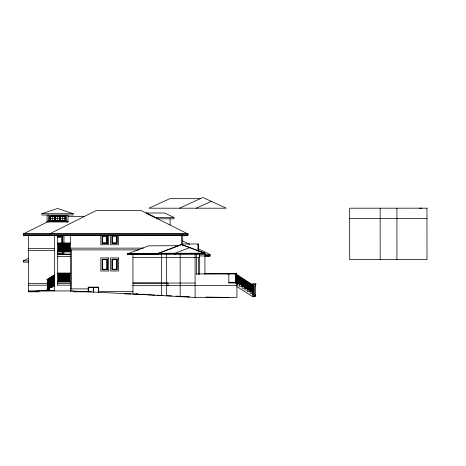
<?xml version="1.0" encoding="UTF-8"?>
<svg xmlns="http://www.w3.org/2000/svg" width="466" height="466" viewBox="0 0 466 466"><rect width="100%" height="100%" fill="white"/><g stroke="black" fill="none" stroke-linecap="round" stroke-linejoin="round"><path stroke-width="0.7" d="M197.968 251.273L197.968 244.405L198.365 244.405L198.37 251.273L198.365 243.968L182.689 243.974M127.696 254.64L127.696 253.329L127.696 254.64L210.131 254.634L210.131 255.956L204.906 255.991M252.846 285.105L252.589 284.942L252.659 285.908L252.933 285.006L236.309 274.159M252.683 284.843L252.898 284.982M236.163 275.15L253.032 285.885L253.032 285.361M252.933 285.006L252.589 285.204M61.407 246.229L62.496 244.772L61.407 243.322M54.668 274.678L46.833 279.571L47.066 279.944L54.784 275.115M49.431 235.272L49.431 233.967L96.462 210.416L140.878 210.416L187.915 233.967L187.915 235.272L23.3 235.272L23.3 233.967L48.307 221.449M28.537 262.16L23.312 262.16L23.312 260.855L28.537 258.24M47.019 221.449L67.989 221.408M179.468 208.203L202.873 197.485L226.284 208.203L148.986 208.203L169.781 198.685L200.264 198.685M196.233 208.203L211.261 201.324M179.561 245.419L181.536 244.662L204.988 253.329L204.988 254.64M174.942 254.64L174.942 253.329L189.971 247.522L181.53 244.405L158.178 253.329L127.806 253.76L148.532 245.838L178.903 245.669L158.178 253.591L127.806 253.76L158.178 254.64L158.178 253.329L175.018 253.236M41.853 213.702L57.534 208.471L73.209 213.69L73.209 215.001L41.858 215.012L41.853 213.702L73.209 213.69M28.525 235.202L28.548 291.815L38.998 290.941L72.498 290.93M28.548 290.93L54.673 290.673M168.313 253.51L175.542 253.469M184.95 253.411L198.37 253.329M174.942 253.329L204.912 253.166L189.895 247.615M175.018 253.498L176.76 253.487M198.522 253.364L204.988 253.329L198.37 250.749M236.92 286.578L252.788 296.696L255.432 296.696L255.432 284.656M227.542 273.886L228.847 273.88M68.083 216.632L84.049 216.632M154.392 217.564L173.987 217.558L173.987 218.81L157.764 218.816L145.998 212.997L164.76 212.985L173.987 217.558M50.136 218.507L54.493 218.507M55.367 218.507L59.718 218.507M60.592 218.502L64.943 218.502M349.675 218.408L426.973 218.391M47.019 221.234L67.989 221.193M67.984 215.001L67.989 221.967L47.083 221.979L47.083 215.007M23.3 233.967L187.915 233.967M57.248 236.017L62.823 236.017L62.828 253.207M57.58 236.344L62.496 236.344L62.502 253.207M57.271 237.433L61.407 237.433L61.413 251.366L57.271 251.372M57.708 242.99L70.337 242.984M57.708 243.427L70.337 243.421M197.357 244.405L197.986 244.405M70.337 248.157L143.4 248.128M64.023 248.32L70.337 248.314M28.531 248.658L54.662 248.652M70.337 249.898L139.235 249.869M64.023 250.061L70.337 250.056M28.531 250.399L54.662 250.393M57.708 251.698L70.337 251.692M57.708 251.861L70.337 251.856M57.592 253.207L64.023 253.207L64.017 235.19M204.988 253.329L158.178 253.329L158.178 254.64M57.708 254.092L70.337 254.087M57.51 254.354L70.337 254.349M199.064 255.945L210.131 255.939L204.906 255.956L204.912 274.387M57.516 256.527L70.343 256.527M132.938 257.378L199.675 257.354M23.312 260.855L28.537 260.855M57.72 273.059L70.349 273.053M57.72 273.49L70.349 273.49M204.912 273.816L236.18 273.804L236.186 282.297L228.853 282.268M196.407 273.897L236.536 273.839L236.542 282.984M57.72 281.767L70.349 281.761M57.72 281.93L70.349 281.924M195.103 283.043L132.95 283.066L167.976 283.06L167.976 285.67M236.92 283.258L237.357 283.258M28.543 283.497L54.662 283.485M57.347 283.485L70.349 283.479M28.543 285.239L54.673 285.163M57.522 285.163L70.349 285.157M132.845 285.687L236.92 285.646M54.673 286.037L52.064 286.037L52.064 287.668L49.448 287.668L49.448 289.304L46.839 289.304L46.839 290.935M255.106 285.961L255.432 285.961M70.354 288.897L88.208 288.891M98.658 291.5L132.95 291.489M87.771 291.786L88.208 291.786M28.548 291.815L39.22 291.815M73.133 291.815L91.441 291.815M252.589 293.254L250.143 293.324L250.143 291.634L247.498 291.634L247.498 289.945L244.854 289.951L244.854 288.262L242.209 288.262L242.209 286.573L239.565 286.578L239.565 284.889L236.92 284.889L237.357 282.984L228.853 283.031L228.847 273.618L227.542 273.81M131.319 293.93L124.789 293.935L124.789 293.609M136.223 294.023L138.251 294.023M146.347 294.343L139.812 294.285M254.995 294.92L255.432 294.92L255.106 295.007M160.444 295.642L161.749 295.642M255.001 295.788L255.432 295.788M180.26 296.807L181.565 296.807M188.969 296.825L187.664 296.825M132.938 254.663L132.956 294.011L195.108 297.436L236.926 297.419L236.92 282.984M67.989 221.967L66.69 221.967L66.685 215.001M419.493 208.191L421.922 208.203M189.231 296.83L182.707 296.603M205.896 297.081L229.086 297.425M70.354 290.93L146.347 294.669M147.798 294.739L155.061 295.1M157.24 295.205L163.053 295.491M166.682 295.671L171.768 295.922M176.066 296.131L180.488 296.353M135.891 294.087L137.854 294.186M146.254 212.991L155.382 217.564M182.689 240.928L189.709 244.434M198.003 248.576L210.131 254.634M236.309 281.511L253.038 292.432M236.314 281.773L252.822 292.549M396.921 208.203L396.939 259.62M380.157 208.191L380.174 259.626M254.564 296.696L254.558 285.961L253.69 285.961L253.69 296.696M252.817 284.656L252.822 296.696M252.788 285.961L252.788 295.007M236.309 273.88L236.314 283.025M235.709 273.88L235.714 283.025M199.675 254.64L199.687 274.509M198.37 257.354L198.376 274.486M196.396 254.64L196.407 274.486M195.091 254.64L195.108 297.436M182.684 234.782L182.689 245.308M181.379 234.847L181.385 244.749M180.156 254.646L180.173 296.615M170.067 218.816L170.073 224.909M166.659 254.652L166.671 295.869M161.574 254.652L161.585 295.59M118.451 235.167L118.457 244.749L110.617 244.755L110.617 235.173M108.654 235.173L108.66 244.755L100.819 244.755L100.813 235.173M98.658 292.322L98.658 287.12L88.208 287.126L88.208 291.809M98.332 292.304L98.332 287.446L93.596 287.446L93.596 292.071M93.27 292.054L93.27 287.452L88.534 287.452L88.534 291.821M71.642 249.898L71.659 288.897M70.331 234.963L70.354 291.052M69.725 243.421L69.725 251.692M69.737 273.49L69.737 281.761M69.562 243.421L69.562 251.692M69.574 273.49L69.574 281.761M68.688 243.421L68.694 251.692M68.7 273.49L68.706 281.761M68.525 243.421L68.531 251.692M68.537 273.49L68.543 281.761M67.657 243.421L67.657 251.692M67.669 273.49L67.669 281.761M67.494 243.421L67.494 251.692M67.506 273.49L67.506 281.761M66.621 243.421L66.626 251.698M66.632 273.49L66.638 281.761M66.457 243.421L66.463 251.698M66.469 273.49L66.475 281.761M65.59 243.421L65.59 251.698M65.595 273.49L65.601 281.761M65.426 243.421L65.426 251.698M65.432 273.49L65.438 281.761M64.553 243.421L64.558 251.698M64.564 273.49L64.564 281.761M64.39 243.421L64.39 251.698M64.401 273.49L64.401 281.761M63.516 243.421L63.522 251.698M63.527 273.49L63.533 281.761M63.353 243.421L63.359 251.698M63.364 273.49L63.37 281.761M62.764 216.329L62.77 220.68M62.485 243.421L62.485 251.698M62.496 273.49L62.496 281.761M62.322 243.421L62.322 251.698M62.333 273.49L62.333 281.761M61.448 243.421L61.454 251.698M61.46 273.49L61.465 281.767M61.285 243.421L61.291 251.698M61.296 273.49L61.302 281.767M60.417 243.421L60.417 251.698M60.429 273.49L60.429 281.767M60.155 215.892L60.155 221.117M60.254 243.427L60.254 251.698M60.265 273.49L60.265 281.767M59.38 243.427L59.386 251.698M59.392 273.49L59.398 281.767M59.217 243.427L59.223 251.698M59.229 273.49L59.234 281.767M58.349 243.427L58.349 251.698M58.361 273.49L58.361 281.767M58.186 243.427L58.186 251.698M58.198 273.49L58.198 281.767M57.702 235.19L57.72 285.163M57.539 216.329L57.545 220.68M54.93 215.892L54.93 221.117M54.656 235.19L54.673 290.935M54.452 275.319L54.458 286.037M54.289 275.423L54.295 286.037M53.584 275.866L53.584 286.037M53.421 275.965L53.421 286.037M52.71 276.408L52.716 286.037M52.547 276.513L52.553 286.037M52.314 216.329L52.314 220.686M51.843 276.955L51.843 287.668M51.679 277.06L51.679 287.668M50.969 277.497L50.975 287.668M50.806 277.602L50.811 287.668M50.101 278.045L50.101 287.668M49.938 278.15L49.938 287.668M49.431 233.885L49.431 235.196M49.227 278.592L49.233 289.304M49.064 278.691L49.07 289.304M48.394 215.007L48.4 221.973M48.359 279.134L48.359 289.304M48.196 279.239L48.196 289.304M47.485 279.682L47.491 289.304M47.322 279.781L47.328 289.304M426.967 208.174L349.669 208.203L349.692 259.638L426.99 259.609L426.967 208.174M65.38 215.892L49.705 215.898L49.705 221.123L65.38 221.117L65.38 215.892M54.604 216.218L50.031 216.224L50.031 220.797L54.604 220.791L54.604 216.218M59.829 216.218L55.256 216.218L55.256 220.791L59.829 220.791L59.829 216.218M65.054 216.218L60.481 216.218L60.481 220.791L65.054 220.791L65.054 216.218M54.493 216.329L50.136 216.329L50.142 220.686L54.493 220.686L54.493 216.329M59.718 216.329L55.361 216.329L55.367 220.686L59.718 220.68L59.718 216.329M64.943 216.323L60.592 216.329L60.592 220.68L64.943 220.68L64.943 216.323M187.909 233.833L23.3 233.897L23.3 235.202L187.915 235.144L187.909 233.833M107.349 235.61L102.124 235.61L102.124 243.45L107.349 243.444L107.349 235.61M117.147 235.604L111.922 235.604L111.922 243.444L117.147 243.444L117.147 235.604M107.145 235.813L102.328 235.813L102.328 243.246L107.145 243.246L107.145 235.813M107.023 235.936L102.45 235.936L102.45 243.124L107.023 243.118L107.023 235.936M116.82 235.93L112.248 235.936L112.248 243.118L116.82 243.118L116.82 235.93M106.912 236.046L102.561 236.046L102.561 243.013L106.918 243.013L106.912 236.046M116.71 236.041L112.358 236.041L112.358 243.007L116.716 243.007L116.71 236.041M108.665 257.937L100.825 257.943L100.831 271.008L108.665 271.002L108.665 257.937M118.463 257.937L110.623 257.937L110.628 271.002L118.469 271.002L118.463 257.937M107.355 259.247L102.13 259.247L102.136 269.697L107.361 269.697L107.355 259.247M117.158 259.242L111.927 259.247L111.933 269.697L117.158 269.692L117.158 259.242M107.029 259.574L102.456 259.574L102.462 269.371L107.034 269.371L107.029 259.574M116.826 259.568L112.254 259.574L112.259 269.371L116.832 269.365L116.826 259.568M106.924 259.684L102.567 259.684L102.572 269.266L106.924 269.261L106.924 259.684M116.721 259.679L112.364 259.679L112.37 269.261L116.721 269.261L116.721 259.679M236.932 275.225L236.716 282.233L236.932 275.225M237.555 275.633L237.34 282.641L237.555 275.633M238.219 276.064L238.004 283.072L238.219 276.064M238.883 276.501L238.668 283.503L238.883 276.501M239.541 276.932L239.332 283.934L239.541 276.932M240.206 277.363L239.99 284.371L240.206 277.363M240.87 277.794L240.654 284.802L240.87 277.794M241.534 278.231L241.318 285.233L241.534 278.231M242.198 278.662L241.982 285.67L242.198 278.662M242.862 279.093L242.646 286.101L242.862 279.093M243.52 279.53L243.31 286.532L243.52 279.53M244.184 279.961L243.968 286.963L244.184 279.961M244.848 280.392L244.633 287.4L244.848 280.392M245.512 280.823L245.297 287.831L245.512 280.823M246.176 281.26L245.961 288.262L246.176 281.26M246.84 281.691L246.625 288.693L246.84 281.691M247.504 282.122L247.289 289.13L247.504 282.122M248.162 282.553L247.947 289.561L248.162 282.553M248.827 282.99L248.611 289.992L248.827 282.99M249.491 283.421L249.275 290.423L249.491 283.421M255.863 283.782L252.38 283.782L252.38 284.656L255.863 284.656L255.863 283.782M250.155 283.852L249.939 290.86L250.155 283.852M250.819 284.283L250.603 291.291L250.819 284.283M251.483 284.72L251.267 291.722L251.483 284.72M252.141 285.151L251.931 292.159L252.141 285.151M236.012 283.025L236.012 273.88L235.959 283.025"/></g></svg>
